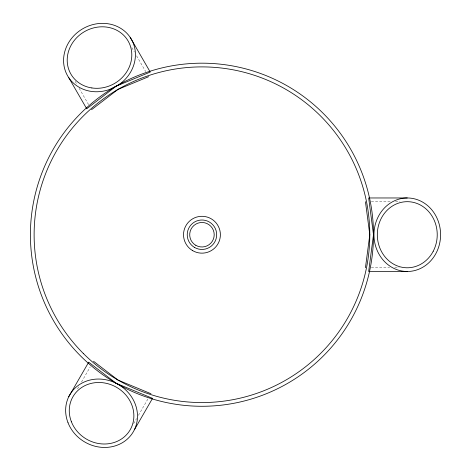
<?xml version="1.0" encoding="UTF-8"?>
<svg xmlns="http://www.w3.org/2000/svg" width="471" height="471" viewBox="0 0 471 471"><rect width="100%" height="100%" fill="white"/><g stroke="black" fill="none" stroke-linecap="round" stroke-linejoin="round"><path stroke-width="0.35" stroke-dasharray="2.35 1.77" d="M77.503 388.952L79.322 385.802M81.501 382.028L90.226 366.915M133.652 423.641L136.596 418.548M138.433 415.363L147.994 398.802M371.313 201.676L390.394 201.676M395.534 201.676L399.938 201.676M371.313 267.781L389.664 267.781M394.798 267.781L399.202 267.781M131.845 47.612L134.4 52.04M136.59 55.831L145.722 71.639M75.177 81.389L76.632 83.909M79.175 88.312L88.625 104.68"/><path stroke-width="0.71" d="M365.443 267.781L369.794 234.729L365.443 201.676M68.742 396.723L88.683 362.193L116.184 383.294L152.533 398.348L134.388 429.77M91.527 109.714L118.033 89.378L148.642 76.696M407.274 197.967A36.762 33.317 -90 0 0 378.425 253.11A36.762 33.317 -90 0 0 436.128 253.11A36.762 33.317 -90 0 0 407.274 197.967L368.663 197.967L373.503 234.729L368.663 271.49L407.274 271.49M150.938 393.709L118.033 380.079L93.499 361.251M130.196 37.356L150.231 72.057L116.184 86.164L86.717 108.777L68.813 77.762M118.18 85.163L109.602 89.455A36.762 33.317 -30 0 1 63.985 55.295A36.762 33.317 -30 0 1 119.428 27.583A36.762 33.317 -30 0 1 118.18 85.163M68.024 422.746A36.762 33.317 30 0 0 129.49 436.958A36.762 33.317 30 0 0 107.188 380.038A36.762 33.317 30 0 0 68.024 422.746M71.409 421.786A33.052 29.956 30 0 0 126.675 434.568A33.052 29.956 30 0 0 106.623 383.388A33.052 29.956 30 0 0 71.409 421.786M83.273 353.409A167.841 167.841 0 0 0 364.071 278.167A167.841 167.841 0 0 0 158.515 72.611A167.841 167.841 0 0 0 83.273 353.409M91.863 87.953A33.052 29.956 -30 0 0 130.508 46.435A33.052 29.956 -30 0 0 76.137 38.286A33.052 29.956 -30 0 0 91.863 87.953M116.184 383.294A171.544 171.544 0 0 0 373.503 234.729A171.544 171.544 0 0 0 116.184 86.164A171.544 171.544 0 0 0 116.184 383.294M195.83 245.338A12.252 12.252 0 0 0 214.205 234.729A12.252 12.252 0 0 0 195.83 224.114A12.252 12.252 0 0 0 195.83 245.338M192.739 250.69A18.434 18.434 0 0 0 220.387 234.729A18.434 18.434 0 0 0 192.739 218.768A18.434 18.434 0 0 0 192.739 250.69M194.594 247.481A14.725 14.725 0 0 0 216.678 234.729A14.725 14.725 0 0 0 194.594 221.976A14.725 14.725 0 0 0 194.594 247.481M433.22 251.255A33.052 29.956 -90 0 0 407.274 201.676A33.052 29.956 -90 0 0 381.333 251.255A33.052 29.956 -90 0 0 433.22 251.255"/></g></svg>
